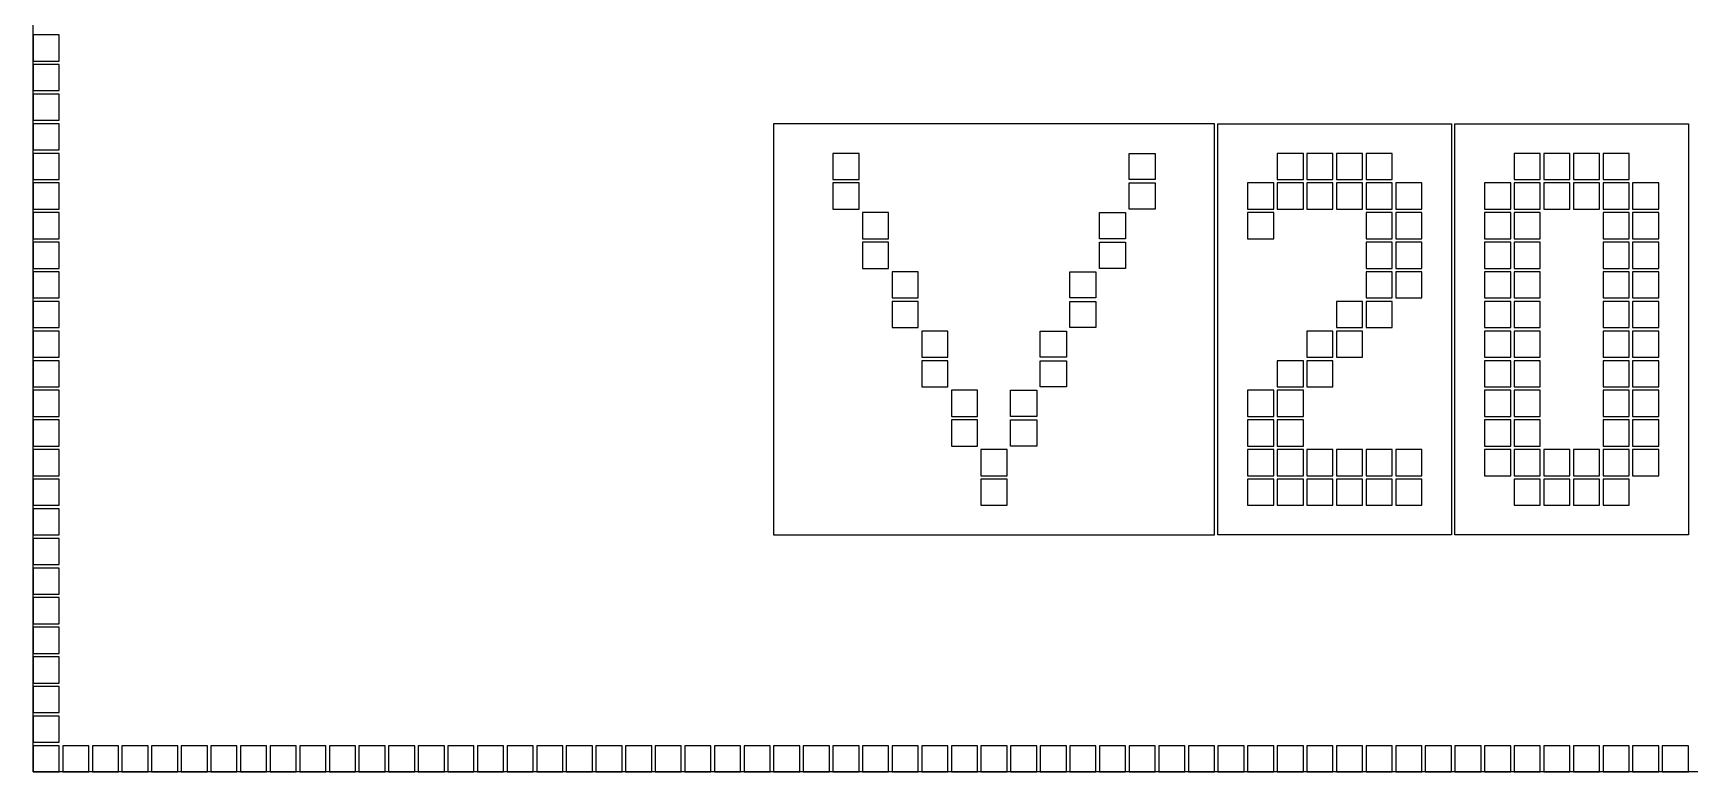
# Model space of a CAD drawing. Header units: inches. Extents: x 125 to 991, y -92 to 487.
# Drawn here: x 833.45 to 842.95, y 464.01 to 468.25 of the extents above; entities that cross this region are included whole.
import ezdxf

# ---------------------------------------------------------------- set-up
doc = ezdxf.new("R2010")
doc.units = ezdxf.units.IN

msp = doc.modelspace()

# ---------------------------------------------------------------- linework, layer by layer
msp.add_lwpolyline([(833.4454, 474.8687), (855.1854, 474.8687), (855.1854, 464.0087), (833.4454, 464.0087)], close=True)
at = {"color": 2}
for points in [[(833.4454, 468.0887), (833.5954, 468.0887), (833.5954, 468.2387), (833.4454, 468.2387)], [(833.4454, 467.9187), (833.5954, 467.9187), (833.5954, 468.0687), (833.4454, 468.0687)], [(833.4454, 467.7487), (833.5954, 467.7487), (833.5954, 467.8987), (833.4454, 467.8987)], [(833.4454, 467.5787), (833.5954, 467.5787), (833.5954, 467.7287), (833.4454, 467.7287)], [(833.4454, 467.4087), (833.5954, 467.4087), (833.5954, 467.5587), (833.4454, 467.5587)], [(838.0354, 467.4087), (838.1854, 467.4087), (838.1854, 467.5587), (838.0354, 467.5587)], [(839.8854, 467.4087), (839.7354, 467.4087), (839.7354, 467.5587), (839.8854, 467.5587)], [(840.5854, 467.4087), (840.7354, 467.4087), (840.7354, 467.5587), (840.5854, 467.5587)], [(840.7554, 467.4087), (840.9054, 467.4087), (840.9054, 467.5587), (840.7554, 467.5587)], [(840.9254, 467.4087), (841.0754, 467.4087), (841.0754, 467.5587), (840.9254, 467.5587)], [(841.0954, 467.4087), (841.2454, 467.4087), (841.2454, 467.5587), (841.0954, 467.5587)], [(841.9454, 467.4087), (842.0954, 467.4087), (842.0954, 467.5587), (841.9454, 467.5587)], [(842.1154, 467.4087), (842.2654, 467.4087), (842.2654, 467.5587), (842.1154, 467.5587)], [(842.2854, 467.4087), (842.4354, 467.4087), (842.4354, 467.5587), (842.2854, 467.5587)], [(842.4554, 467.4087), (842.6054, 467.4087), (842.6054, 467.5587), (842.4554, 467.5587)], [(833.4454, 467.2387), (833.5954, 467.2387), (833.5954, 467.3887), (833.4454, 467.3887)], [(838.0354, 467.2387), (838.1854, 467.2387), (838.1854, 467.3887), (838.0354, 467.3887)], [(839.8854, 467.2387), (839.7354, 467.2387), (839.7354, 467.3887), (839.8854, 467.3887)], [(840.4154, 467.2387), (840.5654, 467.2387), (840.5654, 467.3887), (840.4154, 467.3887)], [(840.4154, 467.2387), (840.5654, 467.2387), (840.5654, 467.3887), (840.4154, 467.3887)], [(840.4154, 467.2387), (840.5654, 467.2387), (840.5654, 467.3887), (840.4154, 467.3887)], [(840.4154, 467.2387), (840.5654, 467.2387), (840.5654, 467.3887), (840.4154, 467.3887)], [(840.5854, 467.2387), (840.7354, 467.2387), (840.7354, 467.3887), (840.5854, 467.3887)], [(840.7554, 467.2387), (840.9054, 467.2387), (840.9054, 467.3887), (840.7554, 467.3887)], [(840.9254, 467.2387), (841.0754, 467.2387), (841.0754, 467.3887), (840.9254, 467.3887)], [(841.0954, 467.2387), (841.2454, 467.2387), (841.2454, 467.3887), (841.0954, 467.3887)], [(841.2654, 467.2387), (841.4154, 467.2387), (841.4154, 467.3887), (841.2654, 467.3887)], [(841.7754, 467.2387), (841.9254, 467.2387), (841.9254, 467.3887), (841.7754, 467.3887)], [(841.9454, 467.2387), (842.0954, 467.2387), (842.0954, 467.3887), (841.9454, 467.3887)], [(842.1154, 467.2387), (842.2654, 467.2387), (842.2654, 467.3887), (842.1154, 467.3887)], [(842.2854, 467.2387), (842.4354, 467.2387), (842.4354, 467.3887), (842.2854, 467.3887)], [(842.4554, 467.2387), (842.6054, 467.2387), (842.6054, 467.3887), (842.4554, 467.3887)], [(842.6254, 467.2387), (842.7754, 467.2387), (842.7754, 467.3887), (842.6254, 467.3887)], [(833.4454, 467.0687), (833.5954, 467.0687), (833.5954, 467.2187), (833.4454, 467.2187)], [(838.2054, 467.0687), (838.3554, 467.0687), (838.3554, 467.2187), (838.2054, 467.2187)], [(839.7154, 467.0687), (839.5654, 467.0687), (839.5654, 467.2187), (839.7154, 467.2187)], [(840.4154, 467.0687), (840.5654, 467.0687), (840.5654, 467.2187), (840.4154, 467.2187)], [(841.0954, 467.0687), (841.2454, 467.0687), (841.2454, 467.2187), (841.0954, 467.2187)], [(841.2654, 467.0687), (841.4154, 467.0687), (841.4154, 467.2187), (841.2654, 467.2187)], [(841.7754, 467.0687), (841.9254, 467.0687), (841.9254, 467.2187), (841.7754, 467.2187)], [(841.9454, 467.0687), (842.0954, 467.0687), (842.0954, 467.2187), (841.9454, 467.2187)], [(842.4554, 467.0687), (842.6054, 467.0687), (842.6054, 467.2187), (842.4554, 467.2187)], [(842.6254, 467.0687), (842.7754, 467.0687), (842.7754, 467.2187), (842.6254, 467.2187)], [(833.4454, 466.8987), (833.5954, 466.8987), (833.5954, 467.0487), (833.4454, 467.0487)], [(838.2054, 466.8987), (838.3554, 466.8987), (838.3554, 467.0487), (838.2054, 467.0487)], [(839.7154, 466.8987), (839.5654, 466.8987), (839.5654, 467.0487), (839.7154, 467.0487)], [(841.0954, 466.8987), (841.2454, 466.8987), (841.2454, 467.0487), (841.0954, 467.0487)], [(841.2654, 466.8987), (841.4154, 466.8987), (841.4154, 467.0487), (841.2654, 467.0487)], [(841.7754, 466.8987), (841.9254, 466.8987), (841.9254, 467.0487), (841.7754, 467.0487)], [(841.9454, 466.8987), (842.0954, 466.8987), (842.0954, 467.0487), (841.9454, 467.0487)], [(842.4554, 466.8987), (842.6054, 466.8987), (842.6054, 467.0487), (842.4554, 467.0487)], [(842.6254, 466.8987), (842.7754, 466.8987), (842.7754, 467.0487), (842.6254, 467.0487)], [(833.4454, 466.7287), (833.5954, 466.7287), (833.5954, 466.8787), (833.4454, 466.8787)], [(838.3754, 466.7287), (838.5254, 466.7287), (838.5254, 466.8787), (838.3754, 466.8787)], [(839.5454, 466.7287), (839.3954, 466.7287), (839.3954, 466.8787), (839.5454, 466.8787)], [(841.0954, 466.7287), (841.2454, 466.7287), (841.2454, 466.8787), (841.0954, 466.8787)], [(841.2654, 466.7287), (841.4154, 466.7287), (841.4154, 466.8787), (841.2654, 466.8787)], [(841.7754, 466.7287), (841.9254, 466.7287), (841.9254, 466.8787), (841.7754, 466.8787)], [(841.9454, 466.7287), (842.0954, 466.7287), (842.0954, 466.8787), (841.9454, 466.8787)], [(842.4554, 466.7287), (842.6054, 466.7287), (842.6054, 466.8787), (842.4554, 466.8787)], [(842.6254, 466.7287), (842.7754, 466.7287), (842.7754, 466.8787), (842.6254, 466.8787)], [(833.4454, 466.5587), (833.5954, 466.5587), (833.5954, 466.7087), (833.4454, 466.7087)], [(838.3754, 466.5587), (838.5254, 466.5587), (838.5254, 466.7087), (838.3754, 466.7087)], [(839.5454, 466.5587), (839.3954, 466.5587), (839.3954, 466.7087), (839.5454, 466.7087)], [(840.9254, 466.5587), (841.0754, 466.5587), (841.0754, 466.7087), (840.9254, 466.7087)], [(841.0954, 466.5587), (841.2454, 466.5587), (841.2454, 466.7087), (841.0954, 466.7087)], [(841.0954, 466.5587), (841.2454, 466.5587), (841.2454, 466.7087), (841.0954, 466.7087)], [(841.0954, 466.5587), (841.2454, 466.5587), (841.2454, 466.7087), (841.0954, 466.7087)], [(841.7754, 466.5587), (841.9254, 466.5587), (841.9254, 466.7087), (841.7754, 466.7087)], [(841.9454, 466.5587), (842.0954, 466.5587), (842.0954, 466.7087), (841.9454, 466.7087)], [(842.4554, 466.5587), (842.6054, 466.5587), (842.6054, 466.7087), (842.4554, 466.7087)], [(842.6254, 466.5587), (842.7754, 466.5587), (842.7754, 466.7087), (842.6254, 466.7087)], [(833.4454, 466.3887), (833.5954, 466.3887), (833.5954, 466.5387), (833.4454, 466.5387)], [(838.5454, 466.3887), (838.6954, 466.3887), (838.6954, 466.5387), (838.5454, 466.5387)], [(839.3754, 466.3887), (839.2254, 466.3887), (839.2254, 466.5387), (839.3754, 466.5387)], [(840.7554, 466.3887), (840.9054, 466.3887), (840.9054, 466.5387), (840.7554, 466.5387)], [(840.9254, 466.3887), (841.0754, 466.3887), (841.0754, 466.5387), (840.9254, 466.5387)], [(841.7754, 466.3887), (841.9254, 466.3887), (841.9254, 466.5387), (841.7754, 466.5387)], [(841.9454, 466.3887), (842.0954, 466.3887), (842.0954, 466.5387), (841.9454, 466.5387)], [(842.4554, 466.3887), (842.6054, 466.3887), (842.6054, 466.5387), (842.4554, 466.5387)], [(842.6254, 466.3887), (842.7754, 466.3887), (842.7754, 466.5387), (842.6254, 466.5387)], [(833.4454, 466.2187), (833.5954, 466.2187), (833.5954, 466.3687), (833.4454, 466.3687)], [(838.5454, 466.2187), (838.6954, 466.2187), (838.6954, 466.3687), (838.5454, 466.3687)], [(839.3754, 466.2187), (839.2254, 466.2187), (839.2254, 466.3687), (839.3754, 466.3687)], [(840.5854, 466.2187), (840.7354, 466.2187), (840.7354, 466.3687), (840.5854, 466.3687)], [(840.7554, 466.2187), (840.9054, 466.2187), (840.9054, 466.3687), (840.7554, 466.3687)], [(841.7754, 466.2187), (841.9254, 466.2187), (841.9254, 466.3687), (841.7754, 466.3687)], [(841.9454, 466.2187), (842.0954, 466.2187), (842.0954, 466.3687), (841.9454, 466.3687)], [(842.4554, 466.2187), (842.6054, 466.2187), (842.6054, 466.3687), (842.4554, 466.3687)], [(842.6254, 466.2187), (842.7754, 466.2187), (842.7754, 466.3687), (842.6254, 466.3687)], [(833.4454, 466.0487), (833.5954, 466.0487), (833.5954, 466.1987), (833.4454, 466.1987)], [(838.7154, 466.0487), (838.8654, 466.0487), (838.8654, 466.1987), (838.7154, 466.1987)], [(839.2054, 466.0487), (839.0554, 466.0487), (839.0554, 466.1987), (839.2054, 466.1987)], [(840.4154, 466.0487), (840.5654, 466.0487), (840.5654, 466.1987), (840.4154, 466.1987)], [(840.5854, 466.0487), (840.7354, 466.0487), (840.7354, 466.1987), (840.5854, 466.1987)], [(841.7754, 466.0487), (841.9254, 466.0487), (841.9254, 466.1987), (841.7754, 466.1987)], [(841.9454, 466.0487), (842.0954, 466.0487), (842.0954, 466.1987), (841.9454, 466.1987)], [(842.4554, 466.0487), (842.6054, 466.0487), (842.6054, 466.1987), (842.4554, 466.1987)], [(842.6254, 466.0487), (842.7754, 466.0487), (842.7754, 466.1987), (842.6254, 466.1987)], [(833.4454, 465.8787), (833.5954, 465.8787), (833.5954, 466.0287), (833.4454, 466.0287)], [(838.7154, 465.8787), (838.8654, 465.8787), (838.8654, 466.0287), (838.7154, 466.0287)], [(839.2054, 465.8787), (839.0554, 465.8787), (839.0554, 466.0287), (839.2054, 466.0287)], [(840.4154, 465.8787), (840.5654, 465.8787), (840.5654, 466.0287), (840.4154, 466.0287)], [(840.5854, 465.8787), (840.7354, 465.8787), (840.7354, 466.0287), (840.5854, 466.0287)], [(841.7754, 465.8787), (841.9254, 465.8787), (841.9254, 466.0287), (841.7754, 466.0287)], [(841.9454, 465.8787), (842.0954, 465.8787), (842.0954, 466.0287), (841.9454, 466.0287)], [(842.4554, 465.8787), (842.6054, 465.8787), (842.6054, 466.0287), (842.4554, 466.0287)], [(842.6254, 465.8787), (842.7754, 465.8787), (842.7754, 466.0287), (842.6254, 466.0287)], [(833.4454, 465.7087), (833.5954, 465.7087), (833.5954, 465.8587), (833.4454, 465.8587)], [(838.8854, 465.7087), (839.0354, 465.7087), (839.0354, 465.8587), (838.8854, 465.8587)], [(840.4154, 465.7087), (840.5654, 465.7087), (840.5654, 465.8587), (840.4154, 465.8587)], [(840.5854, 465.7087), (840.7354, 465.7087), (840.7354, 465.8587), (840.5854, 465.8587)], [(840.5854, 465.7087), (840.7354, 465.7087), (840.7354, 465.8587), (840.5854, 465.8587)], [(840.5854, 465.7087), (840.7354, 465.7087), (840.7354, 465.8587), (840.5854, 465.8587)], [(840.7554, 465.7087), (840.9054, 465.7087), (840.9054, 465.8587), (840.7554, 465.8587)], [(840.9254, 465.7087), (841.0754, 465.7087), (841.0754, 465.8587), (840.9254, 465.8587)], [(841.0954, 465.7087), (841.2454, 465.7087), (841.2454, 465.8587), (841.0954, 465.8587)], [(841.2654, 465.7087), (841.4154, 465.7087), (841.4154, 465.8587), (841.2654, 465.8587)], [(841.2654, 465.7087), (841.4154, 465.7087), (841.4154, 465.8587), (841.2654, 465.8587)], [(841.7754, 465.7087), (841.9254, 465.7087), (841.9254, 465.8587), (841.7754, 465.8587)], [(841.9454, 465.7087), (842.0954, 465.7087), (842.0954, 465.8587), (841.9454, 465.8587)], [(842.1154, 465.7087), (842.2654, 465.7087), (842.2654, 465.8587), (842.1154, 465.8587)], [(842.2854, 465.7087), (842.4354, 465.7087), (842.4354, 465.8587), (842.2854, 465.8587)], [(842.4554, 465.7087), (842.6054, 465.7087), (842.6054, 465.8587), (842.4554, 465.8587)], [(842.6254, 465.7087), (842.7754, 465.7087), (842.7754, 465.8587), (842.6254, 465.8587)], [(833.4454, 465.5387), (833.5954, 465.5387), (833.5954, 465.6887), (833.4454, 465.6887)], [(838.8854, 465.5387), (839.0354, 465.5387), (839.0354, 465.6887), (838.8854, 465.6887)], [(840.4154, 465.5387), (840.5654, 465.5387), (840.5654, 465.6887), (840.4154, 465.6887)], [(840.4154, 465.5387), (840.5654, 465.5387), (840.5654, 465.6887), (840.4154, 465.6887)], [(840.5854, 465.5387), (840.7354, 465.5387), (840.7354, 465.6887), (840.5854, 465.6887)], [(840.5854, 465.5387), (840.7354, 465.5387), (840.7354, 465.6887), (840.5854, 465.6887)], [(840.5854, 465.5387), (840.7354, 465.5387), (840.7354, 465.6887), (840.5854, 465.6887)], [(840.7554, 465.5387), (840.9054, 465.5387), (840.9054, 465.6887), (840.7554, 465.6887)], [(840.9254, 465.5387), (841.0754, 465.5387), (841.0754, 465.6887), (840.9254, 465.6887)], [(841.0954, 465.5387), (841.2454, 465.5387), (841.2454, 465.6887), (841.0954, 465.6887)], [(841.2654, 465.5387), (841.4154, 465.5387), (841.4154, 465.6887), (841.2654, 465.6887)], [(841.9454, 465.5387), (842.0954, 465.5387), (842.0954, 465.6887), (841.9454, 465.6887)], [(842.1154, 465.5387), (842.2654, 465.5387), (842.2654, 465.6887), (842.1154, 465.6887)], [(842.2854, 465.5387), (842.4354, 465.5387), (842.4354, 465.6887), (842.2854, 465.6887)], [(842.4554, 465.5387), (842.6054, 465.5387), (842.6054, 465.6887), (842.4554, 465.6887)], [(833.4454, 465.3687), (833.5954, 465.3687), (833.5954, 465.5187), (833.4454, 465.5187)], [(833.4454, 465.1987), (833.5954, 465.1987), (833.5954, 465.3487), (833.4454, 465.3487)], [(833.4454, 465.0287), (833.5954, 465.0287), (833.5954, 465.1787), (833.4454, 465.1787)], [(833.4454, 464.8587), (833.5954, 464.8587), (833.5954, 465.0087), (833.4454, 465.0087)], [(833.4454, 464.6887), (833.5954, 464.6887), (833.5954, 464.8387), (833.4454, 464.8387)], [(833.4454, 464.5187), (833.5954, 464.5187), (833.5954, 464.6687), (833.4454, 464.6687)], [(833.4454, 464.3487), (833.5954, 464.3487), (833.5954, 464.4987), (833.4454, 464.4987)], [(833.4454, 464.1787), (833.5954, 464.1787), (833.5954, 464.3287), (833.4454, 464.3287)], [(833.4454, 464.0087), (833.5954, 464.0087), (833.5954, 464.1587), (833.4454, 464.1587)], [(833.6154, 464.0087), (833.7654, 464.0087), (833.7654, 464.1587), (833.6154, 464.1587)], [(833.7854, 464.0087), (833.9354, 464.0087), (833.9354, 464.1587), (833.7854, 464.1587)], [(833.9554, 464.0087), (834.1054, 464.0087), (834.1054, 464.1587), (833.9554, 464.1587)], [(834.1254, 464.0087), (834.2754, 464.0087), (834.2754, 464.1587), (834.1254, 464.1587)], [(834.2954, 464.0087), (834.4454, 464.0087), (834.4454, 464.1587), (834.2954, 464.1587)], [(834.4654, 464.0087), (834.6154, 464.0087), (834.6154, 464.1587), (834.4654, 464.1587)], [(834.6354, 464.0087), (834.7854, 464.0087), (834.7854, 464.1587), (834.6354, 464.1587)], [(834.8054, 464.0087), (834.9554, 464.0087), (834.9554, 464.1587), (834.8054, 464.1587)], [(834.9754, 464.0087), (835.1254, 464.0087), (835.1254, 464.1587), (834.9754, 464.1587)], [(835.1454, 464.0087), (835.2954, 464.0087), (835.2954, 464.1587), (835.1454, 464.1587)], [(835.3154, 464.0087), (835.4654, 464.0087), (835.4654, 464.1587), (835.3154, 464.1587)], [(835.4854, 464.0087), (835.6354, 464.0087), (835.6354, 464.1587), (835.4854, 464.1587)], [(835.6554, 464.0087), (835.8054, 464.0087), (835.8054, 464.1587), (835.6554, 464.1587)], [(835.8254, 464.0087), (835.9754, 464.0087), (835.9754, 464.1587), (835.8254, 464.1587)], [(835.9954, 464.0087), (836.1454, 464.0087), (836.1454, 464.1587), (835.9954, 464.1587)], [(836.1654, 464.0087), (836.3154, 464.0087), (836.3154, 464.1587), (836.1654, 464.1587)], [(836.3354, 464.0087), (836.4854, 464.0087), (836.4854, 464.1587), (836.3354, 464.1587)], [(836.5054, 464.0087), (836.6554, 464.0087), (836.6554, 464.1587), (836.5054, 464.1587)], [(836.6754, 464.0087), (836.8254, 464.0087), (836.8254, 464.1587), (836.6754, 464.1587)], [(836.8454, 464.0087), (836.9954, 464.0087), (836.9954, 464.1587), (836.8454, 464.1587)], [(837.0154, 464.0087), (837.1654, 464.0087), (837.1654, 464.1587), (837.0154, 464.1587)], [(837.1854, 464.0087), (837.3354, 464.0087), (837.3354, 464.1587), (837.1854, 464.1587)], [(837.3554, 464.0087), (837.5054, 464.0087), (837.5054, 464.1587), (837.3554, 464.1587)], [(837.5254, 464.0087), (837.6754, 464.0087), (837.6754, 464.1587), (837.5254, 464.1587)], [(837.6954, 464.0087), (837.8454, 464.0087), (837.8454, 464.1587), (837.6954, 464.1587)], [(837.8654, 464.0087), (838.0154, 464.0087), (838.0154, 464.1587), (837.8654, 464.1587)], [(838.0354, 464.0087), (838.1854, 464.0087), (838.1854, 464.1587), (838.0354, 464.1587)], [(838.2054, 464.0087), (838.3554, 464.0087), (838.3554, 464.1587), (838.2054, 464.1587)], [(838.3754, 464.0087), (838.5254, 464.0087), (838.5254, 464.1587), (838.3754, 464.1587)], [(838.5454, 464.0087), (838.6954, 464.0087), (838.6954, 464.1587), (838.5454, 464.1587)], [(838.7154, 464.0087), (838.8654, 464.0087), (838.8654, 464.1587), (838.7154, 464.1587)], [(838.8854, 464.0087), (839.0354, 464.0087), (839.0354, 464.1587), (838.8854, 464.1587)], [(839.0554, 464.0087), (839.2054, 464.0087), (839.2054, 464.1587), (839.0554, 464.1587)], [(839.2254, 464.0087), (839.3754, 464.0087), (839.3754, 464.1587), (839.2254, 464.1587)], [(839.3954, 464.0087), (839.5454, 464.0087), (839.5454, 464.1587), (839.3954, 464.1587)], [(839.5654, 464.0087), (839.7154, 464.0087), (839.7154, 464.1587), (839.5654, 464.1587)], [(839.7354, 464.0087), (839.8854, 464.0087), (839.8854, 464.1587), (839.7354, 464.1587)], [(839.9054, 464.0087), (840.0554, 464.0087), (840.0554, 464.1587), (839.9054, 464.1587)], [(840.0754, 464.0087), (840.2254, 464.0087), (840.2254, 464.1587), (840.0754, 464.1587)], [(840.2454, 464.0087), (840.3954, 464.0087), (840.3954, 464.1587), (840.2454, 464.1587)], [(840.4154, 464.0087), (840.5654, 464.0087), (840.5654, 464.1587), (840.4154, 464.1587)], [(840.5854, 464.0087), (840.7354, 464.0087), (840.7354, 464.1587), (840.5854, 464.1587)], [(840.7554, 464.0087), (840.9054, 464.0087), (840.9054, 464.1587), (840.7554, 464.1587)], [(840.9254, 464.0087), (841.0754, 464.0087), (841.0754, 464.1587), (840.9254, 464.1587)], [(841.0954, 464.0087), (841.2454, 464.0087), (841.2454, 464.1587), (841.0954, 464.1587)], [(841.2654, 464.0087), (841.4154, 464.0087), (841.4154, 464.1587), (841.2654, 464.1587)], [(841.4354, 464.0087), (841.5854, 464.0087), (841.5854, 464.1587), (841.4354, 464.1587)], [(841.6054, 464.0087), (841.7554, 464.0087), (841.7554, 464.1587), (841.6054, 464.1587)], [(841.7754, 464.0087), (841.9254, 464.0087), (841.9254, 464.1587), (841.7754, 464.1587)], [(841.9454, 464.0087), (842.0954, 464.0087), (842.0954, 464.1587), (841.9454, 464.1587)], [(842.1154, 464.0087), (842.2654, 464.0087), (842.2654, 464.1587), (842.1154, 464.1587)], [(842.2854, 464.0087), (842.4354, 464.0087), (842.4354, 464.1587), (842.2854, 464.1587)], [(842.4554, 464.0087), (842.6054, 464.0087), (842.6054, 464.1587), (842.4554, 464.1587)], [(842.6254, 464.0087), (842.7754, 464.0087), (842.7754, 464.1587), (842.6254, 464.1587)], [(842.7954, 464.0087), (842.9454, 464.0087), (842.9454, 464.1587), (842.7954, 464.1587)]]:
    msp.add_lwpolyline(points, close=True, dxfattribs=at)
at = {"color": 250}
for points in [[(837.6954, 465.3687), (840.2254, 465.3687), (840.2254, 467.7287), (837.6954, 467.7287)], [(840.2454, 467.7287), (841.5854, 467.7287), (841.5854, 465.3687), (840.2454, 465.3687)], [(840.2454, 467.7287), (841.5854, 467.7287), (841.5854, 465.3687), (840.2454, 465.3687)], [(840.2454, 467.7287), (841.5854, 467.7287), (841.5854, 465.3687), (840.2454, 465.3687)], [(841.6054, 467.7287), (842.9454, 467.7287), (842.9454, 465.3687), (841.6054, 465.3687)], [(841.6054, 467.7287), (842.9454, 467.7287), (842.9454, 465.3687), (841.6054, 465.3687)], [(841.6054, 467.7287), (842.9454, 467.7287), (842.9454, 465.3687), (841.6054, 465.3687)]]:
    msp.add_lwpolyline(points, close=True, dxfattribs=at)

doc.saveas('drawing.dxf')
